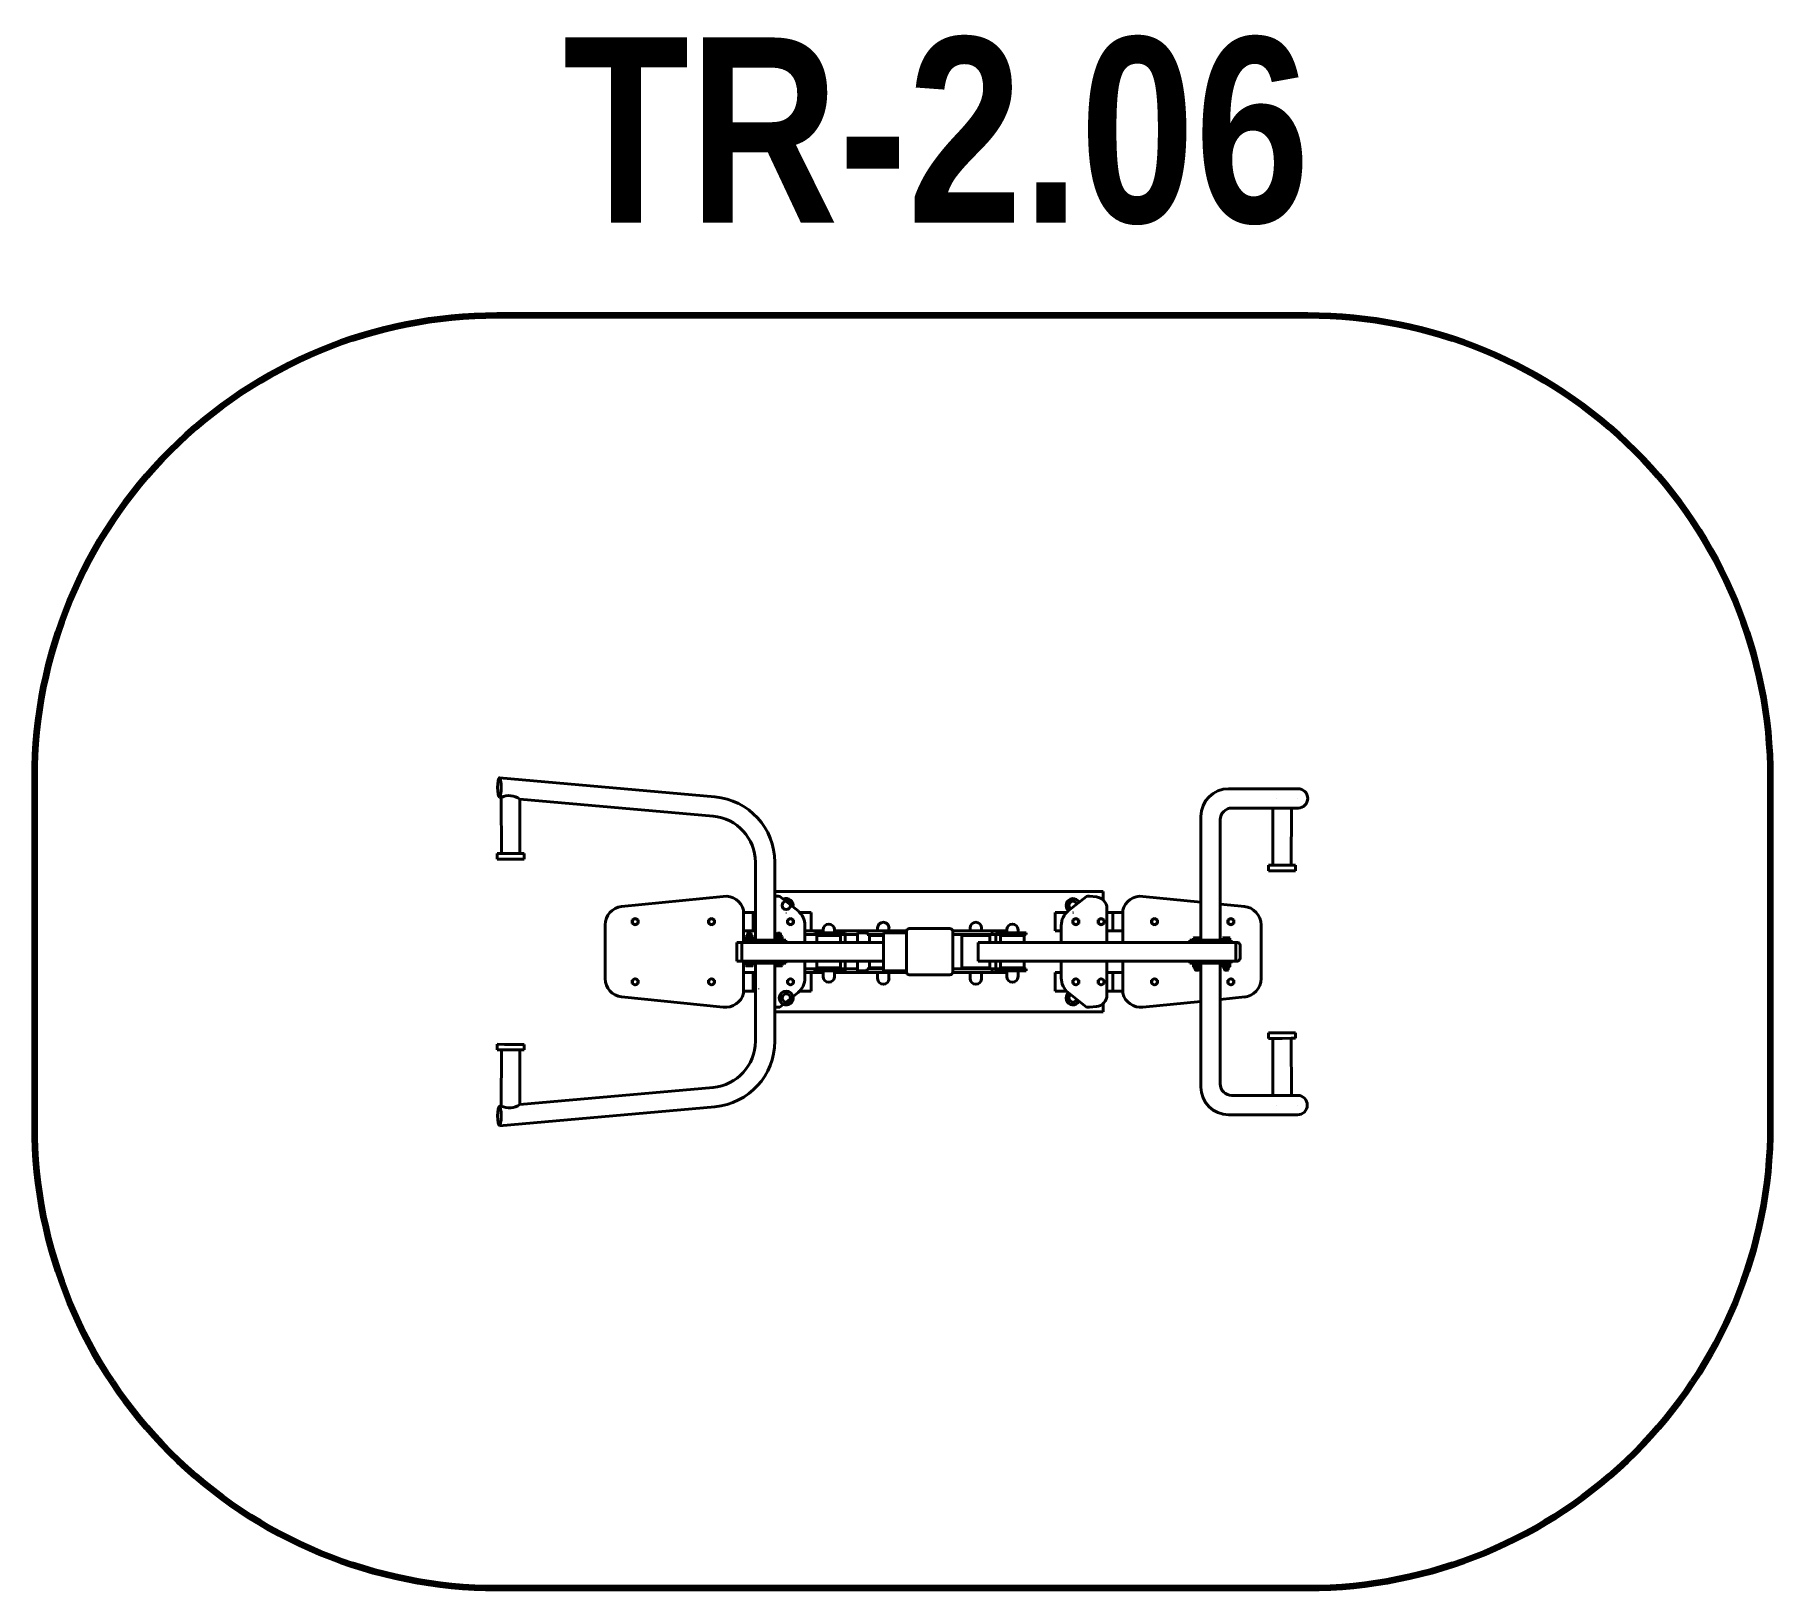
# Model space of a CAD drawing. Header units: millimetres. Extents: x 126286 to 130037, y 1132 to 4490.
import ezdxf

# ---------------------------------------------------------------- set-up
doc = ezdxf.new("R2010")
doc.units = ezdxf.units.MM
doc.layers.add('DiKom', color=7, linetype='Continuous')
doc.styles.add('style1', font='arialbd.ttf', dxfattribs={"width": 0.8})

msp = doc.modelspace()

# ---------------------------------------------------------------- linework, layer by layer
at = {"layer": 'DiKom', "color": 7, "linetype": 'Continuous', "lineweight": 40}
for p, q in [((127290, 2883.8), (127755.8, 2842.7)), ((128866.4, 2860.2), (128989.9, 2860.2)), ((128995.2, 2860.2), (128989.9, 2860.2)), ((129016.3, 2860.2), (128995.2, 2860.2)), ((127290, 2841.8), (127294.2, 2841.4)), ((127294.5, 2719.9), (127294.2, 2841.4)), ((127334.5, 2720.1), (127334.2, 2837.9)), ((127334.2, 2837.9), (127752.1, 2800.9)), ((129011.3, 2818.1), (128873.4, 2818.4)), ((128961.9, 2695), (128962.2, 2818.2)), ((128968.9, 2839.2), (128968.9, 2839.2)), ((129001.9, 2694.9), (129002.2, 2818.1)), ((129016.7, 2818.2), (129011.3, 2818.1)), ((129016.3, 2839.2), (129016.2, 2839.2)), ((128806.4, 2701.7), (128806.4, 2800.2)), ((128848.4, 2700.1), (128848.4, 2793.4)), ((127285.5, 2707.9), (127285.5, 2719.9)), ((127285.5, 2719.9), (127294.5, 2719.9)), ((127301, 2707.9), (127285.5, 2707.9)), ((127294.5, 2719.9), (127334.5, 2720.1)), ((127301, 2707.9), (127328, 2708)), ((127328, 2708), (127343.5, 2708)), ((127343.5, 2720.1), (127334.5, 2720.1)), ((127343.5, 2708), (127343.5, 2720.1)), ((127843.3, 2701.3), (127843.3, 2532.8)), ((127885.3, 2532.8), (127885.3, 2701.2)), ((128806.4, 2532.8), (128806.4, 2701.7)), ((128848.4, 2700.1), (128848.4, 2532.8)), ((128952.8, 2682.9), (128952.9, 2695)), ((128968.3, 2682.9), (128952.8, 2682.9)), ((128952.9, 2695), (128961.9, 2695)), ((128981.8, 2694.9), (128961.9, 2695)), ((128981, 2682.9), (128968.3, 2682.9)), ((128995.3, 2682.8), (128981, 2682.9)), ((129001.9, 2694.9), (128981.8, 2694.9)), ((128995.3, 2682.8), (129010.8, 2682.8)), ((129010.8, 2694.8), (129001.9, 2694.9)), ((129010.8, 2682.8), (129010.8, 2694.8)), ((127554.1, 2605.5), (127774.1, 2627.5)), ((128238.6, 2637.8), (127885.3, 2637.8)), ((127889.8, 2627.7), (127885.3, 2627.3)), ((127935.6, 2595.9), (127896.2, 2627.5)), ((128374.3, 2637.8), (128238.6, 2637.8)), ((128374.3, 2637.8), (128416.3, 2637.8)), ((128595, 2637.8), (128416.3, 2637.8)), ((128519.6, 2595.9), (128559, 2627.5)), ((128565.3, 2627.7), (128580.7, 2626.2)), ((128591, 2637.8), (128595, 2637.8)), ((128595, 2637.8), (128595, 2633.8)), ((128595, 2625.6), (128595, 2637.8)), ((128595, 2625.6), (128595, 2633.8)), ((128806.4, 2615), (128681.1, 2627.5)), ((127817.6, 2527.8), (127817.6, 2597.4)), ((127843.3, 2592.8), (127817.6, 2592.8)), ((127843.3, 2592.8), (127817.6, 2592.8)), ((127838.8, 2552.8), (127838.8, 2592.8)), ((127909.9, 2592.8), (127910, 2592.8)), ((127939, 2592.8), (127939.4, 2592.8)), ((127939.4, 2592.8), (127963.9, 2592.8)), ((127963.9, 2592.8), (127963.9, 2552.8)), ((128515.7, 2592.8), (128491.3, 2592.8)), ((128491.3, 2592.8), (128491.3, 2552.8)), ((128516.1, 2592.8), (128515.7, 2592.8)), ((128530, 2592.8), (128529.9, 2592.8)), ((128529.9, 2592.8), (128530, 2592.8)), ((128595, 2625.6), (128595, 2619.9)), ((128603.1, 2592.8), (128637.5, 2592.8)), ((128603.1, 2592.8), (128637.5, 2592.8)), ((128603.1, 2592.8), (128616, 2592.8)), ((128603.2, 2527.8), (128603.2, 2601.3)), ((128616, 2592.8), (128616, 2552.8)), ((128616.4, 2552.8), (128616.4, 2592.8)), ((128637.5, 2527.8), (128637.5, 2597.4)), ((128901.1, 2605.5), (128848.4, 2610.8)), ((127518.8, 2507.8), (127518.8, 2565.8)), ((127577.3, 2576.5), (127583.8, 2580.3)), ((127577.3, 2569), (127577.3, 2576.5)), ((127583.8, 2565.3), (127577.3, 2569)), ((127583.8, 2580.3), (127590.3, 2576.5)), ((127590.3, 2569), (127583.8, 2565.3)), ((127590.3, 2576.5), (127590.3, 2569)), ((127742.3, 2576.5), (127748.8, 2580.3)), ((127742.3, 2569), (127742.3, 2576.5)), ((127748.8, 2565.3), (127742.3, 2569)), ((127748.8, 2580.3), (127755.3, 2576.5)), ((127755.3, 2569), (127748.8, 2565.3)), ((127755.3, 2576.5), (127755.3, 2569)), ((127843.3, 2552.8), (127817.6, 2552.8)), ((127817.6, 2552.8), (127818.8, 2552.8)), ((127919.2, 2580.3), (127912.7, 2576.5)), ((127912.7, 2576.5), (127912.7, 2569)), ((127912.7, 2569), (127919.2, 2565.3)), ((127925.7, 2576.5), (127919.2, 2580.3)), ((127919.2, 2565.3), (127925.7, 2569)), ((127925.7, 2569), (127925.7, 2576.5)), ((127950.5, 2527.8), (127950.5, 2564.7)), ((127950.5, 2552.8), (127963.9, 2552.8)), ((127963.9, 2552.8), (127989.7, 2552.8)), ((127989.7, 2555.2), (127989.7, 2548.8)), ((128014.2, 2555.2), (128014.2, 2548.8)), ((128014.2, 2552.8), (128085, 2552.8)), ((128085, 2552.8), (128085, 2544.8)), ((128085, 2552.8), (128170, 2552.8)), ((128107.7, 2559.2), (128107.7, 2552.8)), ((128132.2, 2552.8), (128107.7, 2552.8)), ((128132.2, 2559.2), (128132.2, 2552.8)), ((128170, 2551.8), (128170, 2463.8)), ((128264, 2557.8), (128176, 2557.8)), ((128355, 2552.8), (128269.9, 2552.8)), ((128270, 2463.8), (128270, 2551.8)), ((128307.7, 2559.2), (128307.7, 2552.8)), ((128332.2, 2552.8), (128307.7, 2552.8)), ((128332.2, 2559.2), (128332.2, 2552.8)), ((128355, 2552.8), (128355, 2544.8)), ((128355, 2552.8), (128386.8, 2552.8)), ((128386.8, 2555.2), (128386.8, 2548.8)), ((128411.3, 2555.2), (128411.3, 2548.8)), ((128504.6, 2552.8), (128491.3, 2552.8)), ((128504.6, 2548.8), (128504.6, 2564.7)), ((128529.4, 2576.5), (128535.9, 2580.3)), ((128529.4, 2569), (128529.4, 2576.5)), ((128535.9, 2565.3), (128529.4, 2569)), ((128535.9, 2580.3), (128542.4, 2576.5)), ((128542.4, 2569), (128535.9, 2565.3)), ((128542.4, 2576.5), (128542.4, 2569)), ((128584.4, 2576.5), (128590.9, 2580.3)), ((128584.4, 2569), (128584.4, 2576.5)), ((128590.9, 2565.3), (128584.4, 2569)), ((128590.9, 2580.3), (128597.4, 2576.5)), ((128597.4, 2569), (128590.9, 2565.3)), ((128597.4, 2576.5), (128597.4, 2569)), ((128603.2, 2552.8), (128637.5, 2552.8)), ((128637.5, 2552.8), (128636.4, 2552.8)), ((128706.4, 2580.3), (128699.9, 2576.5)), ((128699.9, 2576.5), (128699.9, 2569)), ((128699.9, 2569), (128706.4, 2565.3)), ((128712.9, 2576.5), (128706.4, 2580.3)), ((128706.4, 2565.3), (128712.9, 2569)), ((128712.9, 2569), (128712.9, 2576.5)), ((128871.4, 2580.3), (128864.9, 2576.5)), ((128864.9, 2576.5), (128864.9, 2569)), ((128864.9, 2569), (128871.4, 2565.3)), ((128877.9, 2576.5), (128871.4, 2580.3)), ((128871.4, 2565.3), (128877.9, 2569)), ((128877.9, 2569), (128877.9, 2576.5)), ((128936.4, 2507.8), (128936.4, 2565.8)), ((127803.3, 2527.8), (127803.3, 2487.8)), ((127803.3, 2527.8), (128120, 2527.8)), ((127814.2, 2527.8), (127814.2, 2487.8)), ((127819.5, 2527.8), (127819.5, 2532.8)), ((127909.1, 2532.8), (127819.5, 2532.8)), ((127909.1, 2527.8), (127819.5, 2527.8)), ((127823, 2540.6), (127824.6, 2541.6)), ((127823, 2535.7), (127823, 2540.6)), ((127824.6, 2534.8), (127823, 2535.7)), ((127824.4, 2532.8), (127824.4, 2534.8)), ((127824.4, 2534.8), (127830.5, 2534.8)), ((127830.5, 2532.8), (127824.4, 2532.8)), ((127824.6, 2541.6), (127830.5, 2541.6)), ((127830.5, 2534.8), (127824.6, 2534.8)), ((127826.5, 2546.5), (127827.7, 2547.8)), ((127826.5, 2541.6), (127826.5, 2546.5)), ((127826.5, 2546.5), (127830.5, 2546.5)), ((127826.7, 2535.7), (127826.7, 2540.6)), ((127827.2, 2541.6), (127827.2, 2547.2)), ((127827.7, 2547.8), (127830.5, 2547.8)), ((127830.1, 2532.8), (127829.4, 2534.8)), ((127833.2, 2547.8), (127830.5, 2547.8)), ((127834.5, 2546.5), (127830.5, 2546.5)), ((127836.3, 2541.6), (127830.5, 2541.6)), ((127836.6, 2534.8), (127830.5, 2534.8)), ((127830.5, 2534.8), (127836.3, 2534.8)), ((127830.5, 2532.8), (127836.6, 2532.8)), ((127830.9, 2534.8), (127831.6, 2532.8)), ((127834.5, 2546.5), (127833.2, 2547.8)), ((127833.8, 2541.6), (127833.8, 2547.2)), ((127834.2, 2535.7), (127834.2, 2540.6)), ((127834.5, 2541.6), (127834.5, 2546.5)), ((127838, 2540.6), (127836.3, 2541.6)), ((127836.3, 2534.8), (127838, 2535.7)), ((127836.6, 2532.8), (127836.6, 2534.8)), ((127838, 2535.7), (127838, 2540.6)), ((127864.3, 2527.8), (127864.3, 2532.8)), ((127886.3, 2540.6), (127888, 2541.6)), ((127886.3, 2535.7), (127886.3, 2540.6)), ((127888, 2534.8), (127886.3, 2535.7)), ((127887.7, 2532.8), (127887.7, 2534.8)), ((127887.7, 2534.8), (127893.8, 2534.8)), ((127893.8, 2532.8), (127887.7, 2532.8)), ((127888, 2541.6), (127893.8, 2541.6)), ((127893.8, 2534.8), (127888, 2534.8)), ((127889.8, 2546.5), (127891.1, 2547.8)), ((127889.8, 2541.6), (127889.8, 2546.5)), ((127889.8, 2546.5), (127893.8, 2546.5)), ((127890.1, 2535.7), (127890.1, 2540.6)), ((127890.5, 2541.6), (127890.5, 2547.2)), ((127891.1, 2547.8), (127893.8, 2547.8)), ((127893.4, 2532.8), (127892.7, 2534.8)), ((127896.6, 2547.8), (127893.8, 2547.8)), ((127897.8, 2546.5), (127893.8, 2546.5)), ((127899.7, 2541.6), (127893.8, 2541.6)), ((127899.9, 2534.8), (127893.8, 2534.8)), ((127893.8, 2534.8), (127899.7, 2534.8)), ((127893.8, 2532.8), (127899.9, 2532.8)), ((127894.2, 2534.8), (127894.9, 2532.8)), ((127897.8, 2546.5), (127896.6, 2547.8)), ((127897.2, 2541.6), (127897.2, 2547.2)), ((127897.6, 2535.7), (127897.6, 2540.6)), ((127897.8, 2541.6), (127897.8, 2546.5)), ((127901.3, 2540.6), (127899.7, 2541.6)), ((127899.7, 2534.8), (127901.3, 2535.7)), ((127899.9, 2532.8), (127899.9, 2534.8)), ((127901.3, 2535.7), (127901.3, 2540.6)), ((127909.1, 2527.8), (127909.1, 2532.8)), ((127950.5, 2544.8), (127972, 2544.8)), ((127972, 2548.8), (128037.7, 2548.8)), ((127972, 2548.8), (127972, 2544.8)), ((127972, 2544.8), (128037.7, 2544.8)), ((127976.5, 2542.8), (128027.5, 2542.8)), ((127976.5, 2542.8), (127976.5, 2527.8)), ((127978, 2544.8), (127978, 2542.8)), ((128014.2, 2548.8), (127989.7, 2548.8)), ((127992, 2544.8), (127992, 2542.8)), ((128012, 2544.8), (128012, 2542.8)), ((128027.5, 2542.8), (128027.5, 2527.8)), ((128037.7, 2548.8), (128037.7, 2527.8)), ((128064.2, 2544.8), (128037.7, 2544.8)), ((128064.2, 2548.8), (128085, 2548.8)), ((128064.2, 2548.8), (128064.2, 2527.8)), ((128120, 2544.8), (128085, 2544.8)), ((128120, 2542.8), (128090, 2542.8)), ((128090, 2542.8), (128090, 2527.8)), ((128107.5, 2544.8), (128107.5, 2542.8)), ((128120, 2548.8), (128120, 2466.8)), ((128120, 2548.8), (128170, 2548.8)), ((128270, 2544.8), (128355, 2544.8)), ((128350, 2542.8), (128290, 2542.8)), ((128290, 2542.8), (128290, 2472.8)), ((128307.5, 2544.8), (128307.5, 2542.8)), ((128325.2, 2527.8), (128325.2, 2487.8)), ((128325.2, 2527.8), (128885.2, 2527.8)), ((128332.5, 2544.8), (128332.5, 2542.8)), ((128350, 2527.8), (128350, 2542.8)), ((128355, 2544.8), (128363.2, 2544.8)), ((128363.2, 2548.8), (128363.2, 2527.8)), ((128363.2, 2548.8), (128429, 2548.8)), ((128363.2, 2544.8), (128429, 2544.8)), ((128373.5, 2542.8), (128424.5, 2542.8)), ((128373.5, 2542.8), (128373.5, 2527.8)), ((128411.3, 2548.8), (128386.8, 2548.8)), ((128389, 2544.8), (128389, 2542.8)), ((128409, 2544.8), (128409, 2542.8)), ((128423, 2544.8), (128423, 2542.8)), ((128424.5, 2542.8), (128424.5, 2527.8)), ((128429, 2548.8), (128429, 2544.8)), ((128504.6, 2527.8), (128504.6, 2548.8)), ((128679.3, 2527.8), (128739.3, 2527.8)), ((128782.6, 2527.8), (128782.6, 2532.8)), ((128782.6, 2532.8), (128872.1, 2532.8)), ((128791.7, 2538.1), (128790.3, 2537.3)), ((128790.3, 2537.3), (128790.3, 2532.8)), ((128790.3, 2532.8), (128797.8, 2532.8)), ((128797.8, 2538.1), (128791.7, 2538.1)), ((128794.1, 2537.3), (128794.1, 2532.8)), ((128797.8, 2538.1), (128804, 2538.1)), ((128805.3, 2532.8), (128797.8, 2532.8)), ((128801.6, 2537.3), (128801.6, 2532.8)), ((128804, 2538.1), (128805.3, 2537.3)), ((128805.3, 2537.3), (128805.3, 2532.8)), ((128855, 2538.1), (128853.7, 2537.3)), ((128853.7, 2537.3), (128853.7, 2532.8)), ((128853.7, 2532.8), (128861.2, 2532.8)), ((128861.2, 2538.1), (128855, 2538.1)), ((128857.4, 2537.3), (128857.4, 2532.8)), ((128861.2, 2538.1), (128867.4, 2538.1)), ((128868.7, 2532.8), (128861.2, 2532.8)), ((128864.9, 2537.3), (128864.9, 2532.8)), ((128867.4, 2538.1), (128868.7, 2537.3)), ((128868.7, 2537.3), (128868.7, 2532.8)), ((128872.1, 2527.8), (128872.1, 2532.8)), ((128881.6, 2527.8), (128881.6, 2487.8)), ((128891.2, 2521.8), (128891.2, 2493.8)), ((127518.8, 2507.8), (127518.8, 2449.8)), ((128120, 2487.8), (127803.3, 2487.8)), ((127817.6, 2418.2), (127817.6, 2487.8)), ((127909.1, 2487.8), (127819.5, 2487.8)), ((127819.5, 2487.8), (127819.5, 2482.8)), ((127909.1, 2482.8), (127819.5, 2482.8)), ((127823, 2478.2), (127823, 2482.8)), ((127823, 2482.8), (127830.5, 2482.8)), ((127824.3, 2477.5), (127823, 2478.2)), ((127830.5, 2477.5), (127824.3, 2477.5)), ((127826.7, 2478.2), (127826.7, 2482.8)), ((127838, 2482.8), (127830.5, 2482.8)), ((127830.5, 2477.5), (127836.7, 2477.5)), ((127834.2, 2478.2), (127834.2, 2482.8)), ((127836.7, 2477.5), (127838, 2478.2)), ((127838, 2478.2), (127838, 2482.8)), ((127843.3, 2314.3), (127843.3, 2482.8)), ((127885.3, 2482.8), (127885.3, 2314.3)), ((127886.3, 2478.2), (127886.3, 2482.8)), ((127886.3, 2482.8), (127893.8, 2482.8)), ((127887.7, 2477.5), (127886.3, 2478.2)), ((127893.8, 2477.5), (127887.7, 2477.5)), ((127890.1, 2478.2), (127890.1, 2482.8)), ((127901.3, 2482.8), (127893.8, 2482.8)), ((127893.8, 2477.5), (127900, 2477.5)), ((127897.6, 2478.2), (127897.6, 2482.8)), ((127900, 2477.5), (127901.3, 2478.2)), ((127901.3, 2478.2), (127901.3, 2482.8)), ((127909.1, 2487.8), (127909.1, 2482.8)), ((127950.5, 2450.9), (127950.5, 2487.8)), ((127976.5, 2472.8), (127976.5, 2487.8)), ((128027.5, 2472.8), (128027.5, 2487.8)), ((128037.7, 2466.8), (128037.7, 2487.8)), ((128064.2, 2487.8), (128064.2, 2466.8)), ((128090, 2487.8), (128090, 2472.8)), ((128885.2, 2487.8), (128325.2, 2487.8)), ((128350, 2472.8), (128350, 2487.8)), ((128363.2, 2466.8), (128363.2, 2487.8)), ((128373.5, 2472.8), (128373.5, 2487.8)), ((128424.5, 2472.8), (128424.5, 2487.8)), ((128504.6, 2466.8), (128504.6, 2487.8)), ((128603.2, 2414.2), (128603.2, 2487.8)), ((128637.5, 2418.2), (128637.5, 2487.8)), ((128739.3, 2487.8), (128679.3, 2487.8)), ((128782.6, 2487.8), (128872.1, 2487.8)), ((128782.6, 2487.8), (128782.6, 2482.8)), ((128782.6, 2482.8), (128872.1, 2482.8)), ((128792, 2480.8), (128790.3, 2479.8)), ((128790.3, 2479.8), (128790.3, 2474.9)), ((128797.8, 2482.8), (128791.7, 2482.8)), ((128791.7, 2482.8), (128791.7, 2480.8)), ((128791.7, 2480.8), (128797.8, 2480.8)), ((128797.8, 2480.8), (128792, 2480.8)), ((128794.1, 2479.8), (128794.1, 2474.9)), ((128797.5, 2480.8), (128796.7, 2482.8)), ((128797.8, 2482.8), (128803.9, 2482.8)), ((128803.9, 2480.8), (128797.8, 2480.8)), ((128797.8, 2480.8), (128803.7, 2480.8)), ((128798.2, 2482.8), (128798.9, 2480.8)), ((128801.6, 2479.8), (128801.6, 2474.9)), ((128803.7, 2480.8), (128805.3, 2479.8)), ((128803.9, 2482.8), (128803.9, 2480.8)), ((128805.3, 2479.8), (128805.3, 2474.9)), ((128806.4, 2482.8), (128806.4, 2313.9)), ((128848.4, 2315.4), (128848.4, 2482.8)), ((128855.3, 2480.8), (128853.7, 2479.8)), ((128853.7, 2479.8), (128853.7, 2474.9)), ((128861.2, 2482.8), (128855.1, 2482.8)), ((128855.1, 2482.8), (128855.1, 2480.8)), ((128855.1, 2480.8), (128861.2, 2480.8)), ((128861.2, 2480.8), (128855.3, 2480.8)), ((128857.4, 2479.8), (128857.4, 2474.9)), ((128860.8, 2480.8), (128860.1, 2482.8)), ((128861.2, 2482.8), (128867.3, 2482.8)), ((128867.3, 2480.8), (128861.2, 2480.8)), ((128861.2, 2480.8), (128867, 2480.8)), ((128861.6, 2482.8), (128862.3, 2480.8)), ((128864.9, 2479.8), (128864.9, 2474.9)), ((128867, 2480.8), (128868.7, 2479.8)), ((128867.3, 2482.8), (128867.3, 2480.8)), ((128868.7, 2479.8), (128868.7, 2474.9)), ((128872.1, 2487.8), (128872.1, 2482.8)), ((128936.4, 2507.8), (128936.4, 2449.8)), ((127577.3, 2446.5), (127583.8, 2450.3)), ((127577.3, 2439), (127577.3, 2446.5)), ((127583.8, 2435.3), (127577.3, 2439)), ((127583.8, 2450.3), (127590.3, 2446.5)), ((127590.3, 2439), (127583.8, 2435.3)), ((127590.3, 2446.5), (127590.3, 2439)), ((127742.3, 2446.5), (127748.8, 2450.3)), ((127742.3, 2439), (127742.3, 2446.5)), ((127748.8, 2435.3), (127742.3, 2439)), ((127748.8, 2450.3), (127755.3, 2446.5)), ((127755.3, 2439), (127748.8, 2435.3)), ((127755.3, 2446.5), (127755.3, 2439)), ((127817.6, 2462.8), (127818.8, 2462.8)), ((127843.3, 2462.8), (127818.8, 2462.8)), ((127843.3, 2462.8), (127818.8, 2462.8)), ((127838.8, 2422.8), (127838.8, 2462.8)), ((127912.7, 2446.5), (127919.2, 2450.3)), ((127912.7, 2439), (127912.7, 2446.5)), ((127919.2, 2435.3), (127912.7, 2439)), ((127919.2, 2450.3), (127925.7, 2446.5)), ((127925.7, 2439), (127919.2, 2435.3)), ((127925.7, 2446.5), (127925.7, 2439)), ((127950.5, 2470.8), (127972, 2470.8)), ((127950.5, 2462.8), (127963.9, 2462.8)), ((127963.9, 2462.8), (127989.7, 2462.8)), ((127963.9, 2462.8), (127963.9, 2422.8)), ((127972, 2470.8), (128037.7, 2470.8)), ((127972, 2466.8), (127972, 2470.8)), ((127972, 2466.8), (128037.7, 2466.8)), ((127976.5, 2472.8), (128027.5, 2472.8)), ((127978, 2470.8), (127978, 2472.8)), ((128014.2, 2466.8), (127989.7, 2466.8)), ((127989.7, 2454), (127989.7, 2466.8)), ((128014.2, 2466.8), (127989.7, 2466.8)), ((127992, 2470.8), (127992, 2472.8)), ((128012, 2470.8), (128012, 2472.8)), ((128014.2, 2454), (128014.2, 2466.8)), ((128014.2, 2462.8), (128085, 2462.8)), ((128037.7, 2470.8), (128064.2, 2470.8)), ((128064.2, 2466.8), (128085, 2466.8)), ((128085, 2462.8), (128085, 2470.8)), ((128120, 2470.8), (128085, 2470.8)), ((128085, 2462.8), (128170, 2462.8)), ((128090, 2472.8), (128120, 2472.8)), ((128107.5, 2472.8), (128107.5, 2470.8)), ((128107.7, 2450), (128107.7, 2462.8)), ((128132.2, 2462.8), (128107.7, 2462.8)), ((128120, 2466.8), (128170, 2466.8)), ((128132.2, 2450), (128132.2, 2462.8)), ((128176, 2457.8), (128264, 2457.8)), ((128355, 2462.8), (128269.9, 2462.8)), ((128270, 2470.8), (128355, 2470.8)), ((128290, 2472.8), (128350, 2472.8)), ((128307.5, 2472.8), (128307.5, 2470.8)), ((128307.7, 2450), (128307.7, 2462.8)), ((128332.2, 2462.8), (128307.7, 2462.8)), ((128332.2, 2450), (128332.2, 2462.8)), ((128332.5, 2472.8), (128332.5, 2470.8)), ((128355, 2462.8), (128355, 2470.8)), ((128355, 2470.8), (128363.2, 2470.8)), ((128355, 2462.8), (128386.8, 2462.8)), ((128363.2, 2470.8), (128429, 2470.8)), ((128363.2, 2466.8), (128429, 2466.8)), ((128373.5, 2472.8), (128424.5, 2472.8)), ((128411.3, 2466.8), (128386.8, 2466.8)), ((128386.8, 2454), (128386.8, 2466.8)), ((128411.3, 2466.8), (128386.8, 2466.8)), ((128411.3, 2466.8), (128386.8, 2466.8)), ((128389, 2470.8), (128389, 2472.8)), ((128409, 2470.8), (128409, 2472.8)), ((128411.3, 2454), (128411.3, 2466.8)), ((128423, 2470.8), (128423, 2472.8)), ((128429, 2466.8), (128429, 2470.8)), ((128504.6, 2462.8), (128491.3, 2462.8)), ((128491.3, 2462.8), (128491.3, 2422.8)), ((128504.6, 2450.9), (128504.6, 2466.8)), ((128535.9, 2450.3), (128529.4, 2446.5)), ((128529.4, 2446.5), (128529.4, 2439)), ((128529.4, 2439), (128535.9, 2435.3)), ((128542.4, 2446.5), (128535.9, 2450.3)), ((128535.9, 2435.3), (128542.4, 2439)), ((128542.4, 2439), (128542.4, 2446.5)), ((128590.9, 2450.3), (128584.4, 2446.5)), ((128584.4, 2446.5), (128584.4, 2439)), ((128584.4, 2439), (128590.9, 2435.3)), ((128597.4, 2446.5), (128590.9, 2450.3)), ((128590.9, 2435.3), (128597.4, 2439)), ((128597.4, 2439), (128597.4, 2446.5)), ((128603.7, 2462.8), (128603.2, 2462.8)), ((128603.7, 2462.8), (128636.4, 2462.8)), ((128603.7, 2462.8), (128637.5, 2462.8)), ((128616.4, 2422.8), (128616.4, 2462.8)), ((128706.4, 2450.3), (128699.9, 2446.5)), ((128699.9, 2446.5), (128699.9, 2439)), ((128699.9, 2439), (128706.4, 2435.3)), ((128712.9, 2446.5), (128706.4, 2450.3)), ((128706.4, 2435.3), (128712.9, 2439)), ((128712.9, 2439), (128712.9, 2446.5)), ((128790.3, 2474.9), (128792, 2474)), ((128792, 2474), (128797.8, 2474)), ((128793.8, 2474), (128793.8, 2469)), ((128793.8, 2469), (128795.1, 2467.8)), ((128793.8, 2469), (128797.8, 2469)), ((128794.5, 2474), (128794.5, 2468.3)), ((128795.1, 2467.8), (128797.8, 2467.8)), ((128803.7, 2474), (128797.8, 2474)), ((128801.8, 2469), (128797.8, 2469)), ((128800.6, 2467.8), (128797.8, 2467.8)), ((128801.8, 2469), (128800.6, 2467.8)), ((128801.2, 2474), (128801.2, 2468.3)), ((128801.8, 2474), (128801.8, 2469)), ((128805.3, 2474.9), (128803.7, 2474)), ((128853.7, 2474.9), (128855.3, 2474)), ((128855.3, 2474), (128861.2, 2474)), ((128857.2, 2474), (128857.2, 2469)), ((128857.2, 2469), (128858.4, 2467.8)), ((128857.2, 2469), (128861.2, 2469)), ((128857.9, 2474), (128857.9, 2468.3)), ((128858.4, 2467.8), (128861.2, 2467.8)), ((128867, 2474), (128861.2, 2474)), ((128865.2, 2469), (128861.2, 2469)), ((128863.9, 2467.8), (128861.2, 2467.8)), ((128865.2, 2469), (128863.9, 2467.8)), ((128864.5, 2474), (128864.5, 2468.3)), ((128871.4, 2450.3), (128864.9, 2446.5)), ((128864.9, 2446.5), (128864.9, 2439)), ((128864.9, 2439), (128871.4, 2435.3)), ((128865.2, 2474), (128865.2, 2469)), ((128868.7, 2474.9), (128867, 2474)), ((128877.9, 2446.5), (128871.4, 2450.3)), ((128871.4, 2435.3), (128877.9, 2439)), ((128877.9, 2439), (128877.9, 2446.5)), ((127554.1, 2410), (127774.1, 2388.1)), ((127843.3, 2422.8), (127817.6, 2422.8)), ((127843.3, 2422.8), (127817.6, 2422.8)), ((127935.6, 2419.7), (127896.2, 2388.1)), ((127939, 2422.8), (127939.4, 2422.8)), ((127939.4, 2422.8), (127963.9, 2422.8)), ((128515.7, 2422.8), (128491.3, 2422.8)), ((128516.1, 2422.8), (128515.7, 2422.8)), ((128519.6, 2419.7), (128559, 2388.1)), ((128616, 2422.8), (128603.1, 2422.8)), ((128603.1, 2422.8), (128637.5, 2422.8)), ((128603.1, 2422.8), (128637.5, 2422.8)), ((128901.1, 2410), (128848.4, 2404.8)), ((127889.8, 2387.8), (127885.3, 2388.3)), ((127885.3, 2377.8), (128238.6, 2377.8)), ((128238.6, 2377.8), (128374.3, 2377.8)), ((128238.6, 2377.8), (128263.6, 2377.8)), ((128374.3, 2377.8), (128416.3, 2377.8)), ((128416.3, 2377.8), (128595, 2377.8)), ((128565.3, 2387.8), (128580.7, 2389.4)), ((128591, 2377.8), (128595, 2377.8)), ((128592.6, 2377.8), (128595, 2377.8)), ((128595, 2389.9), (128595, 2395.7)), ((128595, 2381.8), (128595, 2389.9)), ((128595, 2381.8), (128595, 2377.8)), ((128595, 2377.8), (128595, 2381.8)), ((128595, 2377.8), (128595, 2381.8)), ((128806.4, 2400.6), (128681.1, 2388.1)), ((128952.8, 2332.6), (128952.9, 2320.5)), ((128968.3, 2332.6), (128952.8, 2332.6)), ((128981, 2332.7), (128968.3, 2332.6)), ((128995.3, 2332.7), (128981, 2332.7)), ((128995.3, 2332.7), (129010.8, 2332.8)), ((129010.8, 2332.8), (129010.8, 2320.7)), ((127301, 2307.6), (127285.5, 2307.7)), ((127285.5, 2307.7), (127285.5, 2295.6)), ((127285.5, 2295.6), (127294.5, 2295.6)), ((127294.5, 2295.6), (127294.2, 2174.1)), ((127294.5, 2295.6), (127334.5, 2295.5)), ((127301, 2307.6), (127328, 2307.6)), ((127328, 2307.6), (127343.5, 2307.5)), ((127334.5, 2295.5), (127334.2, 2177.7)), ((127343.5, 2295.5), (127334.5, 2295.5)), ((127343.5, 2307.5), (127343.5, 2295.5)), ((128806.4, 2313.9), (128806.4, 2215.3)), ((128848.4, 2315.4), (128848.4, 2222.1)), ((128952.9, 2320.5), (128961.9, 2320.6)), ((128961.9, 2320.6), (128962.2, 2197.3)), ((128981.8, 2320.6), (128961.9, 2320.6)), ((129001.9, 2320.7), (128981.8, 2320.6)), ((129001.9, 2320.7), (129002.2, 2197.4)), ((129010.8, 2320.7), (129001.9, 2320.7)), ((127334.2, 2177.7), (127752.1, 2214.7)), ((129011.3, 2197.4), (128873.4, 2197.1)), ((128968.9, 2176.3), (128968.9, 2176.3)), ((129015.8, 2197.3), (129011.3, 2197.4)), ((129016.3, 2176.3), (129016.2, 2176.3)), ((127290, 2173.8), (127294.2, 2174.1)), ((127290, 2131.8), (127755.8, 2172.9)), ((128866.4, 2155.3), (128989.9, 2155.3)), ((128995.2, 2155.3), (128989.9, 2155.3)), ((129016.3, 2155.3), (128995.2, 2155.3))]:
    msp.add_line(p, q, dxfattribs=at)
at = {"layer": 'DiKom', "color": 3, "lineweight": 200}
msp.add_lwpolyline([(129037.2, 1131.8), (127285.5, 1131.8, -0.414214), (126285.5, 2131.8), (126285.5, 2883.8, -0.414214), (127285.5, 3883.8), (129037.2, 3883.8, -0.414214), (130037.2, 2883.8), (130037.2, 2131.8, -0.414214)], format="xyb", close=True, dxfattribs=at)
at = {"layer": 'DiKom', "color": 7, "linetype": 'Continuous', "lineweight": 40}
for centre in [(127583.8, 2572.8), (127748.8, 2572.8), (127919.2, 2572.8), (128535.9, 2572.8), (128590.9, 2572.8), (128706.4, 2572.8), (128871.4, 2572.8), (127583.8, 2442.8), (127748.8, 2442.8), (127919.2, 2442.8), (128535.9, 2442.8), (128590.9, 2442.8), (128706.4, 2442.8), (128871.4, 2442.8)]:
    msp.add_circle(centre, 6.18, dxfattribs=at)
for centre, radius, start, end in [((128866.4, 2800.2), 60, 90, 180), ((129016.3, 2839.2), 21, 271.0947, 90), ((127311.2, 2806.1), 39.2, 54.1654, 115.7192), ((127743.3, 2701.2), 142, 0, 84.9582), ((128873.4, 2793.4), 25, 89.8817, 180), ((127743.3, 2701.3), 100, 0, 84.9423), ((127778.8, 2587.7), 40, 13.9359, 96.7671), ((127891.4, 2587.7), 40, 83.2329, 92.365), ((128563.7, 2587.7), 40, 87.635, 96.7671), ((128676.4, 2587.7), 40, 83.2329, 166.0641), ((127558.8, 2565.8), 40, 96.7671, 180), ((127910, 2607.8), 15, 179.9999843952856, 180.0000156047144), ((127910, 2607.8), 9, 0, 360), ((127910, 2607.8), 9, 179.9999739922538, 180.0000260077462), ((127910, 2607.8), 15, 347.9749, 114.5926), ((127910, 2607.8), 9, 9.7561, 92.8115), ((127910, 2607.8), 15, 269.9577, 270.0423), ((127910.5, 2564.7), 40, 0, 51.2838), ((128544.6, 2564.7), 40, 128.7162, 180), ((128530, 2607.8), 15, 28.0423, 229.3901), ((128530, 2607.8), 9, 20.7354, 236.697), ((128530, 2607.8), 15, 269.9577, 270.0423), ((128578.2, 2601.3), 25, 0, 84.299), ((128896.4, 2565.8), 40, 0, 85.3651), ((128002, 2555.2), 12.3, 0, 180), ((128120, 2559.2), 12.3, 0, 180), ((128176, 2551.8), 6, 90, 180), ((128264, 2551.8), 6, 0, 90), ((128320, 2559.2), 12.3, 0, 180), ((128399, 2555.2), 12.3, 0, 180), ((127825, 2539.5), 2.04, 34.0475, 127.3934), ((127825, 2536.9), 2.04, 232.6066, 325.9525), ((127830.5, 2533.7), 7.84, 90, 118.5789), ((127830.5, 2542.6), 7.84, 241.4211, 270), ((127830.5, 2533.7), 7.84, 61.4211, 90), ((127830.5, 2542.6), 7.84, 270, 298.5789), ((127835.9, 2539.5), 2.04, 52.6066, 145.9525), ((127835.9, 2536.9), 2.04, 214.0475, 307.3934), ((127888.4, 2539.5), 2.04, 34.0475, 127.3934), ((127888.4, 2536.9), 2.04, 232.6066, 325.9525), ((127893.8, 2533.7), 7.84, 90, 118.5789), ((127893.8, 2542.6), 7.84, 241.4211, 270), ((127893.8, 2533.7), 7.84, 61.4211, 90), ((127893.8, 2542.6), 7.84, 270, 298.5789), ((127899.3, 2539.5), 2.04, 52.6066, 145.9525), ((127899.3, 2536.9), 2.04, 214.0475, 307.3934), ((128792.3, 2535.4), 2.64, 46.7539, 119.0633), ((128797.8, 2528.5), 9.55, 90, 113.1373), ((128797.8, 2528.5), 9.55, 66.8627, 90), ((128803.4, 2535.4), 2.64, 60.9367, 133.2461), ((128855.6, 2535.4), 2.64, 46.7539, 119.0633), ((128861.2, 2528.5), 9.55, 90, 113.1373), ((128861.2, 2528.5), 9.55, 66.8627, 90), ((128866.7, 2535.4), 2.64, 60.9367, 133.2461), ((128896.4, 2565.8), 40, 224.2451, 226.234), ((128885.2, 2521.8), 6, 0, 90), ((128896.4, 2565.8), 40, 259.1931, 259.2898), ((127824.9, 2480.2), 2.64, 240.9367, 313.2461), ((127830.5, 2487), 9.55, 246.8627, 270), ((127830.5, 2487), 9.55, 270, 293.1373), ((127836, 2480.2), 2.64, 226.7539, 299.0633), ((127888.3, 2480.2), 2.64, 240.9367, 313.2461), ((127893.8, 2487), 9.55, 246.8627, 270), ((127893.8, 2487), 9.55, 270, 293.1373), ((127899.4, 2480.2), 2.64, 226.7539, 299.0633), ((128792.4, 2478.7), 2.04, 34.0475, 127.3934), ((128797.8, 2472.9), 7.84, 90, 118.5789), ((128797.8, 2472.9), 7.84, 61.4211, 90), ((128803.3, 2478.7), 2.04, 52.6066, 145.9525), ((128855.7, 2478.7), 2.04, 34.0475, 127.3934), ((128861.2, 2472.9), 7.84, 90, 118.5789), ((128861.2, 2472.9), 7.84, 61.4211, 90), ((128866.6, 2478.7), 2.04, 52.6066, 145.9525), ((128885.2, 2493.8), 6, 270, 0), ((128896.4, 2449.8), 40, 100.7102, 100.8069), ((127558.8, 2449.8), 40, 180, 263.2329), ((127910.5, 2450.9), 40, 308.7162, 0), ((128002, 2454), 12.3, 180, 0), ((128120, 2450), 12.3, 180, 0), ((128176, 2463.8), 6, 180, 270), ((128264, 2463.8), 6, 270, 0), ((128320, 2450), 12.3, 180, 0), ((128399, 2454), 12.3, 180, 0), ((128544.6, 2450.9), 40, 180, 231.2838), ((128792.4, 2476.1), 2.04, 232.6066, 325.9525), ((128797.8, 2481.8), 7.84, 241.4211, 270), ((128797.8, 2481.8), 7.84, 270, 298.5789), ((128803.3, 2476.1), 2.04, 214.0475, 307.3934), ((128855.7, 2476.1), 2.04, 232.6066, 325.9525), ((128861.2, 2481.8), 7.84, 241.4211, 270), ((128861.2, 2481.8), 7.84, 270, 298.5789), ((128896.4, 2449.8), 40, 142.7529, 142.7753), ((128866.6, 2476.1), 2.04, 214.0475, 307.3934), ((128896.4, 2449.8), 40, 274.6349, 0), ((127778.8, 2427.8), 40, 263.2329, 346.0641), ((127891.4, 2427.8), 40, 180, 180.0387), ((127910, 2407.8), 15, 180, 179.9999942703784), ((127910, 2407.8), 15, 0, 360), ((127910, 2407.8), 15, 179.9999843952856, 180.0000042208435), ((127910, 2407.8), 9, 0, 360), ((127910, 2407.8), 9, 0, 360), ((127910, 2407.8), 9, 180, 180.0000070351282), ((127910, 2407.8), 9, 179.9999739922538, 180.0000070351282), ((127910, 2407.8), 15, 245.4074, 12.0251), ((127910, 2407.8), 9, 267.1885, 350.244), ((128530, 2407.8), 15, 130.6099, 331.9577), ((128530, 2407.8), 9, 123.303, 339.2646), ((128578.2, 2414.2), 25, 275.701, 0), ((128563.7, 2427.8), 40, 359.9613, 0), ((128676.4, 2427.8), 40, 193.9359, 276.7671), ((127891.4, 2427.8), 40, 267.635, 276.7671), ((128563.7, 2427.8), 40, 263.2329, 272.365), ((127743.3, 2314.3), 100, 275.0577, 0), ((127743.3, 2314.3), 142, 275.0418, 0), ((128866.4, 2215.3), 60, 180, 270), ((128873.4, 2222.1), 25, 180, 270.1183), ((127311.2, 2209.5), 39.2, 244.2808, 305.8346), ((129015.4, 2176.3), 21, 270, 88.9053)]:
    msp.add_arc(centre, radius, start, end, dxfattribs=at)
for centre in [(127290, 2862.8), (127290, 2152.8)]:
    msp.add_ellipse(centre, major_axis=(0, -21), ratio=0.182196, dxfattribs=at)

# ---------------------------------------------------------------- texts
at = {"layer": 'DiKom', "insert": (127427.3, 4484.2), "char_height": 400, "attachment_point": 1, "style": 'style1'}
msp.add_mtext_dynamic_manual_height_columns('TR-2.06', width=2518.219, gutter_width=2.09, heights=[0], dxfattribs=at)

doc.saveas('drawing.dxf')
